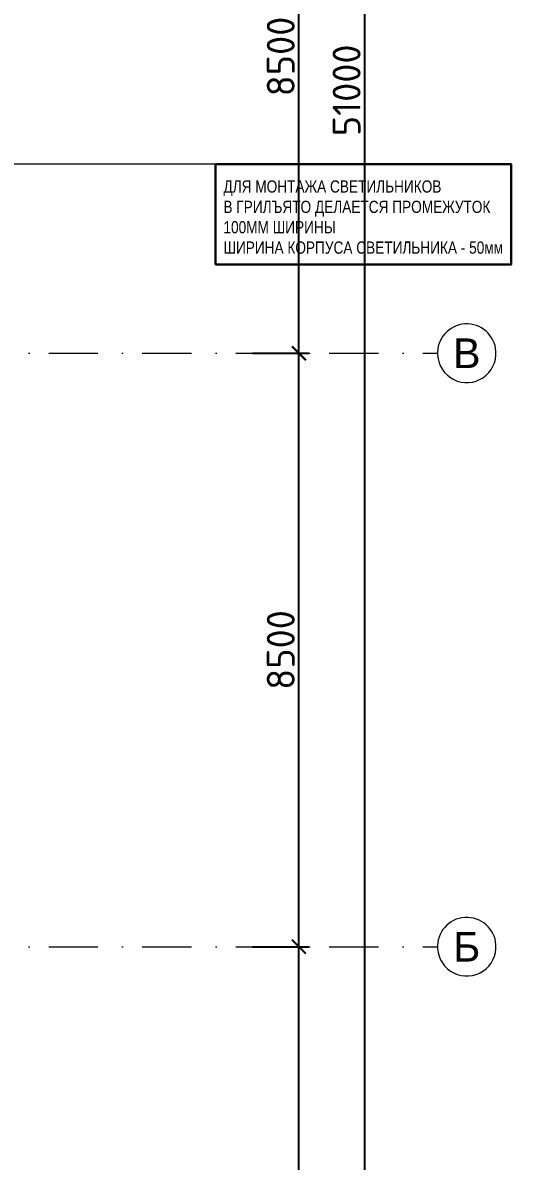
# Model space of a CAD drawing. Header units: millimetres. Extents: x -164867 to 807677, y -316775 to 513985.
# Drawn here: x 300908 to 307912, y 463390 to 479696 of the extents above; entities that cross this region are included whole.
import ezdxf

# ---------------------------------------------------------------- set-up
doc = ezdxf.new("R2010")
doc.units = ezdxf.units.MM
for name, pattern in [('CENTER', [50.8, 31.75, -6.35, 6.35, -6.35]), ('CENTER2', [28.575, 19.05, -3.175, 3.175, -3.175]), ('А_Штрихпунктирная', [1340.555525, 705.555534, -352.777767, 0, -282.222223])]:
    doc.linetypes.add(name, pattern=pattern)
doc.layers.get('Defpoints').update_dxf_attribs({"color": 140})
for name, color, linetype, lineweight in [('00_asys', 7, 'CENTER2', 13), ('00_matmenys', 7, 'Continuous', 9), ('INT_2_Sviesa_SAB_GENERALINIS SALES', 1, 'Continuous', 18), ('INT_2_Sviesa_SAB_UZKASIS BENDRAS', 1, 'Continuous', 18)]:
    doc.layers.add(name, color=color, linetype=linetype, lineweight=lineweight)
doc.styles.add('ISOCPEUR', font='isocpeur.ttf')
doc.styles.add('my style', font='verdana.ttf')
doc.styles.get("Standard").update_dxf_attribs({"font": 'arial.ttf'})
doc.dimstyles.new('SAB_int_200', dxfattribs={"dimtxt": 400, "dimasz": 200, "dimexe": 140, "dimexo": 140, "dimgap": 60, "dimtad": 1, "dimdec": 1, "dimrnd": 5, "dimtxsty": 'ISOCPEUR', "dimblk": 'ARCHTICK', "dimcen": 20, "dimdle": 140, "dimadec": 0, "dimazin": 0, "dimtfac": 1, "dimtdec": 1, "dimtmove": 1, "dimatfit": 2, "dimfxl": 1, "dimtfill": 1, "dimarcsym": 0})

# ---------------------------------------------------------------- blocks, each defined once
blk = doc.blocks.new('GEN SVIESTUVAI Garmatnaya')
at = {"layer": 'INT_2_Sviesa_SAB_UZKASIS BENDRAS', "transparency": 33554687, "elevation": 0}
for points in [[(56634.99, 19707.06), (43546.85, 19707.06), (43090, 20210.14)], [(59909.99, 19707.06), (46821.85, 19707.06), (46365, 20210.14)]]:
    blk.add_lwpolyline(points, dxfattribs=at)
at = {"layer": 'INT_2_Sviesa_SAB_UZKASIS BENDRAS', "lineweight": 30, "ltscale": 700, "transparency": 33554687, "elevation": 0}
blk.add_lwpolyline([(56634.99, 18271.89), (60873.99, 18271.89), (60873.99, 19707.06), (56634.99, 19707.06)], close=True, dxfattribs=at)
at = {"layer": 'INT_2_Sviesa_SAB_UZKASIS BENDRAS', "linetype": 'CENTER', "lineweight": 30, "ltscale": 700, "transparency": 33554687, "insert": (56747.51, 19476.05, 0), "char_height": 175, "attachment_point": 1, "style": 'my style'}
blk.add_mtext_dynamic_manual_height_columns('{\\fArial|b0|i0|c204|p34;\\W0.8;ДЛЯ МОНТАЖА СВЕТИЛЬНИКОВ \\fArial|b0|i0|c186|p34;\\P\\fArial|b0|i0|c204|p34;В ГРИЛЪЯТО ДЕЛАЕТСЯ ПРОМЕЖУТОК \\fArial|b0|i0|c0|p34;10\\fArial|b0|i0|c204|p34;0ММ ШИPИНЫ\\fArial|b0|i0|c186|p34;\\P\\fArial|b0|i0|c204|p34;ШИРИНА КОРПУСА СВЕТИЛЬНИКА \\fArial|b0|i0|c186|p34;- \\fArial|b0|i0|c0|p34;5\\fArial|b0|i0|c186|p34;0\\fArial|b0|i0|c204|p34;мм}', width=4235.2938, gutter_width=17880.32, heights=[0], dxfattribs=at)
blk = doc.blocks.new('_ArchTick')
at = {"color": 0, "linetype": 'ByBlock', "const_width": 0.15}
blk.add_lwpolyline([(-0.5, -0.5), (0.5, 0.5)], dxfattribs=at)
blk = doc.blocks.new('*D338')
at = {"layer": '00_matmenys', "color": 0, "lineweight": -2, "transparency": 16777216}
for p, q in [((58773, -140), (58773, 51140)), ((58577, 51000), (58913, 51000)), ((58577, 0), (58913, 0))]:
    blk.add_line(p, q, dxfattribs=at)
at = {"layer": 'Defpoints', "color": 0, "transparency": 16777216}
for p in [(58437, 51000), (58773, 51000), (58437, 0)]:
    blk.add_point(p, dxfattribs=at)
at = {"layer": '00_matmenys', "color": 0, "lineweight": -2, "transparency": 16777216, "xscale": 200, "yscale": 200, "zscale": 200}
for p, rotation in [((58773, 51000), 90), ((58773, 0), 270)]:
    blk.add_blockref('_ArchTick', p, dxfattribs=dict(at, rotation=rotation))
at = {"layer": '00_matmenys', "color": 0, "transparency": 16777216, "insert": (58513, 20766), "char_height": 400, "attachment_point": 5, "rotation": 90, "style": 'ISOCPEUR', "bg_fill": 3, "box_fill_scale": 1.1, "bg_fill_color": 256, "bg_fill_true_color": 13158600, "bg_fill_transparency": 0}
blk.add_mtext('51000', dxfattribs=at)
blk = doc.blocks.new('*D339')
at = {"layer": '00_matmenys', "color": 0, "lineweight": -2, "transparency": 16777216}
for p, q in [((57163, 8500), (57969, 8500)), ((57829, -140), (57829, 8640)), ((57163, 0), (57969, 0))]:
    blk.add_line(p, q, dxfattribs=at)
at = {"layer": 'Defpoints', "color": 0, "transparency": 16777216}
for p in [(57023, 8500), (57829, 8500), (57023, 0)]:
    blk.add_point(p, dxfattribs=at)
at = {"layer": '00_matmenys', "color": 0, "lineweight": -2, "transparency": 16777216, "xscale": 200, "yscale": 200, "zscale": 200}
for p, rotation in [((57829, 8500), 90), ((57829, 0), 270)]:
    blk.add_blockref('_ArchTick', p, dxfattribs=dict(at, rotation=rotation))
at = {"layer": '00_matmenys', "color": 0, "transparency": 16777216, "insert": (57569, 4250), "char_height": 400, "attachment_point": 5, "rotation": 90, "style": 'ISOCPEUR', "bg_fill": 3, "box_fill_scale": 1.1, "bg_fill_color": 256, "bg_fill_true_color": 13158600, "bg_fill_transparency": 0}
blk.add_mtext('8500', dxfattribs=at)
blk = doc.blocks.new('*D340')
at = {"layer": '00_matmenys', "color": 0, "lineweight": -2, "transparency": 16777216}
for p, q in [((57829, 8360), (57829, 17140)), ((57163, 17000), (57969, 17000)), ((57163, 8500), (57969, 8500))]:
    blk.add_line(p, q, dxfattribs=at)
at = {"layer": 'Defpoints', "color": 0, "transparency": 16777216}
for p in [(57023, 17000), (57829, 17000), (57023, 8500)]:
    blk.add_point(p, dxfattribs=at)
at = {"layer": '00_matmenys', "color": 0, "lineweight": -2, "transparency": 16777216, "xscale": 200, "yscale": 200, "zscale": 200}
for p, rotation in [((57829, 17000), 90), ((57829, 8500), 270)]:
    blk.add_blockref('_ArchTick', p, dxfattribs=dict(at, rotation=rotation))
at = {"layer": '00_matmenys', "color": 0, "transparency": 16777216, "insert": (57569, 12750), "char_height": 400, "attachment_point": 5, "rotation": 90, "style": 'ISOCPEUR', "bg_fill": 3, "box_fill_scale": 1.1, "bg_fill_color": 256, "bg_fill_true_color": 13158600, "bg_fill_transparency": 0}
blk.add_mtext('8500', dxfattribs=at)
blk = doc.blocks.new('*D341')
at = {"layer": '00_matmenys', "color": 0, "lineweight": -2, "transparency": 16777216}
for p, q in [((57829, 16860), (57829, 25640)), ((57163, 25500), (57969, 25500)), ((57163, 17000), (57969, 17000))]:
    blk.add_line(p, q, dxfattribs=at)
at = {"layer": 'Defpoints', "color": 0, "transparency": 16777216}
for p in [(57023, 25500), (57829, 25500), (57023, 17000)]:
    blk.add_point(p, dxfattribs=at)
at = {"layer": '00_matmenys', "color": 0, "lineweight": -2, "transparency": 16777216, "xscale": 200, "yscale": 200, "zscale": 200}
for p, rotation in [((57829, 25500), 90), ((57829, 17000), 270)]:
    blk.add_blockref('_ArchTick', p, dxfattribs=dict(at, rotation=rotation))
at = {"layer": '00_matmenys', "color": 0, "transparency": 16777216, "insert": (57569, 21250), "char_height": 400, "attachment_point": 5, "rotation": 90, "style": 'ISOCPEUR', "bg_fill": 3, "box_fill_scale": 1.1, "bg_fill_color": 256, "bg_fill_true_color": 13158600, "bg_fill_transparency": 0}
blk.add_mtext('8500', dxfattribs=at)
blk = doc.blocks.new('OSI Garmatnaya')
at = {"layer": '00_asys', "linetype": 'Continuous', "transparency": 33554687}
for points in [[(59816.55, 16973.35, 1), (60654.86, 17026.65, 1)], [(59816.55, 8473.35, 1), (60654.86, 8526.65, 1)]]:
    blk.add_lwpolyline(points, format="xyb", close=True, dxfattribs=at)
at = {"layer": '00_asys', "linetype": 'А_Штрихпунктирная', "transparency": 33554687}
for points in [[(-6087.31, 17000), (59815.7, 17000)], [(-6087.31, 8500), (59815.7, 8500)]]:
    blk.add_lwpolyline(points, dxfattribs=at)
at = {"layer": '00_asys', "transparency": 33554687, "char_height": 425, "width": 1206.7351, "attachment_point": 5}
for s, insert in [('{\\fArial|b0|i0|c204|p34;В}', (60235.7, 17000)), ('{\\fArial|b0|i0|c204|p34;Б}', (60235.7, 8500))]:
    blk.add_mtext(s, dxfattribs=dict(at, insert=insert))
at = {"layer": '00_matmenys', "transparency": 33554687}
dim = blk.add_linear_dim(base=(58773.25, 51000), p1=(58436.52, 0), p2=(58436.52, 51000), angle=90, dimstyle='SAB_int_200', dxfattribs=at)
dim.commit()
dim.dimension.update_dxf_attribs({"geometry": '*D338', "text_midpoint": (58773.25, 20766.16), "dimtype": 128})
dim = blk.add_linear_dim(base=(57829.27, 8500), p1=(57023.18, 0), p2=(57023.18, 8500), angle=90, dimstyle='SAB_int_200', dxfattribs=at)
dim.commit()
dim.dimension.update_dxf_attribs({"geometry": '*D339', "text_midpoint": (57569.27, 4250)})
dim = blk.add_linear_dim(base=(57829.27, 17000), p1=(57023.18, 8500), p2=(57023.18, 17000), angle=90, dimstyle='SAB_int_200', dxfattribs=at)
dim.commit()
dim.dimension.update_dxf_attribs({"geometry": '*D340', "text_midpoint": (57569.27, 12750)})
dim = blk.add_linear_dim(base=(57829.27, 25500), p1=(57023.18, 17000), p2=(57023.18, 25500), angle=90, dimstyle='SAB_int_200', dxfattribs=at)
dim.commit()
dim.dimension.update_dxf_attribs({"geometry": '*D341', "text_midpoint": (57569.27, 21250)})

msp = doc.modelspace()

# ---------------------------------------------------------------- block references
at = {"layer": 'INT_2_Sviesa_SAB_GENERALINIS SALES', "linetype": 'CENTER2', "lineweight": 25, "ltscale": 200, "transparency": 33554687}
msp.add_blockref('GEN SVIESTUVAI Garmatnaya', (247038.21, 457962.73), dxfattribs=at)

# ---------------------------------------------------------------- next in the draw order: block references
at = {"layer": '00_asys', "linetype": 'CENTER2', "lineweight": 25, "ltscale": 200, "transparency": 33554687}
msp.add_blockref('OSI Garmatnaya', (247038.21, 457962.73), dxfattribs=at)

doc.saveas('drawing.dxf')
